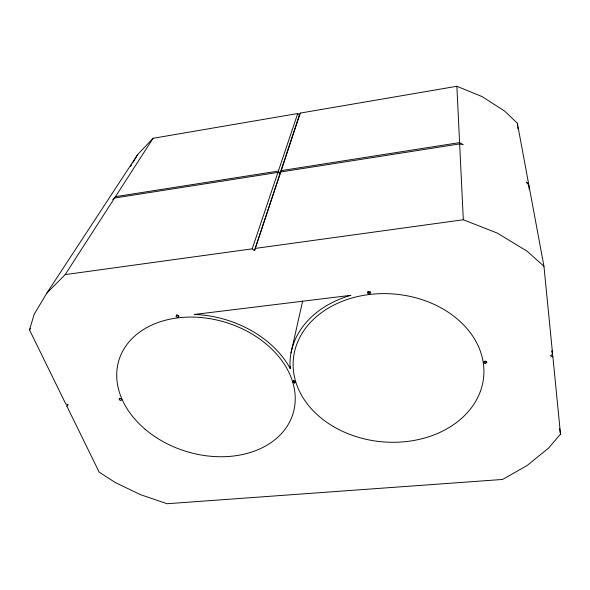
<?xml version="1.0" encoding="UTF-8"?>
<svg xmlns="http://www.w3.org/2000/svg" width="590" height="590" viewBox="0 0 590 590"><rect width="100%" height="100%" fill="white"/><g stroke="black" fill="none" stroke-linecap="round" stroke-linejoin="round"><path stroke-width="0.89" d="M294.565 383.058L294.86 381.649L293.282 380.565L292.987 381.973L294.565 383.058L295.406 381.723L293.835 380.639L292.987 381.973M290.169 368.551L290.059 367.216A98.81 76.671 5.3 0 1 349.988 295.568L350.866 295.325L194.28 314.485L195.032 314.5A94.149 69.79 17.1 0 1 289.137 366.656L290.169 368.551L290.568 366.751M291.025 352.864L302.663 300.9M551.945 351.448L552.889 356.876L560.5 434.107L548.678 448.002L527.224 465.444L502.621 479.449L167.036 503.727L140.324 494.597L114.976 482.355L99.15 472.103L66.832 406.126L68.167 404.829L65.741 403.899L29.5 329.906L34.183 314.256L46.846 293.112L137.809 154.374L153.083 138.303L297.729 113.531L299.41 115.013L254.482 250.669L252.203 248.84L65.18 274.601L46.846 293.112M254.482 250.669L280.788 171.956L459.647 143.908L463.261 144.72L459.588 142.603L281.224 170.628L280.08 173.379L277.919 172.405L114.571 198.019L112.882 199.538L115.434 196.677L153.083 138.303M281.224 170.628L300.251 113.096L456.867 86.273L482.192 96.642L504.627 111.075L517.364 123.236L528.625 183.792L529.193 189.279M252.203 248.84L277.919 172.405M280.788 171.956L280.08 173.379L278.362 171.078L297.729 113.531M299.41 115.013L300.251 113.096M66.832 406.126L67.688 404.504M130.405 166.616L131.791 164.322M132.721 162.788L137.809 154.374M29.5 329.906L30.496 328.365M65.18 274.601L114.571 198.019M119.932 398.375L119.055 399.651L120.943 400.647L121.813 399.371L119.682 398.272M370.454 291.807L369.547 292.876L367.555 291.681M486.315 361.309L485.334 362.275L484.095 361.537M528.625 183.792L526.287 182.199L528.883 185.194L543.958 266.282L552.631 354.251L550.345 355.807L552.889 356.876M115.434 196.677L278.362 171.078M255.514 248.383L463.312 219.76L497.245 233.072L527.135 251.222L543.958 266.282M176.528 315.149L178.534 316.277M551.997 350.637L552.631 354.251M559.6 428.687L560.5 434.107M517.364 123.236L517.563 125.058M517.755 126.88L517.946 128.709M456.867 86.273L459.588 142.603M459.647 143.908L463.312 219.76M176.993 314.971L175.968 316.469L177.981 317.59L179.006 316.093L176.993 314.971M368.757 291.408L367.4 293.016L369.399 294.211L370.756 292.603L368.757 291.408M485.054 361.139L483.579 362.599L485.437 363.713L486.912 362.26L485.054 361.139M333.298 426.474A95.558 74.133 5.3 0 0 483.498 378.411A95.558 74.133 5.3 0 0 348.779 298.983A95.558 74.133 5.3 0 0 333.298 426.474M145.133 429.255A91.052 67.481 17.1 0 0 292.957 413.826A91.052 67.481 17.1 0 0 179.839 317.641A91.052 67.481 17.1 0 0 145.133 429.255"/></g></svg>
